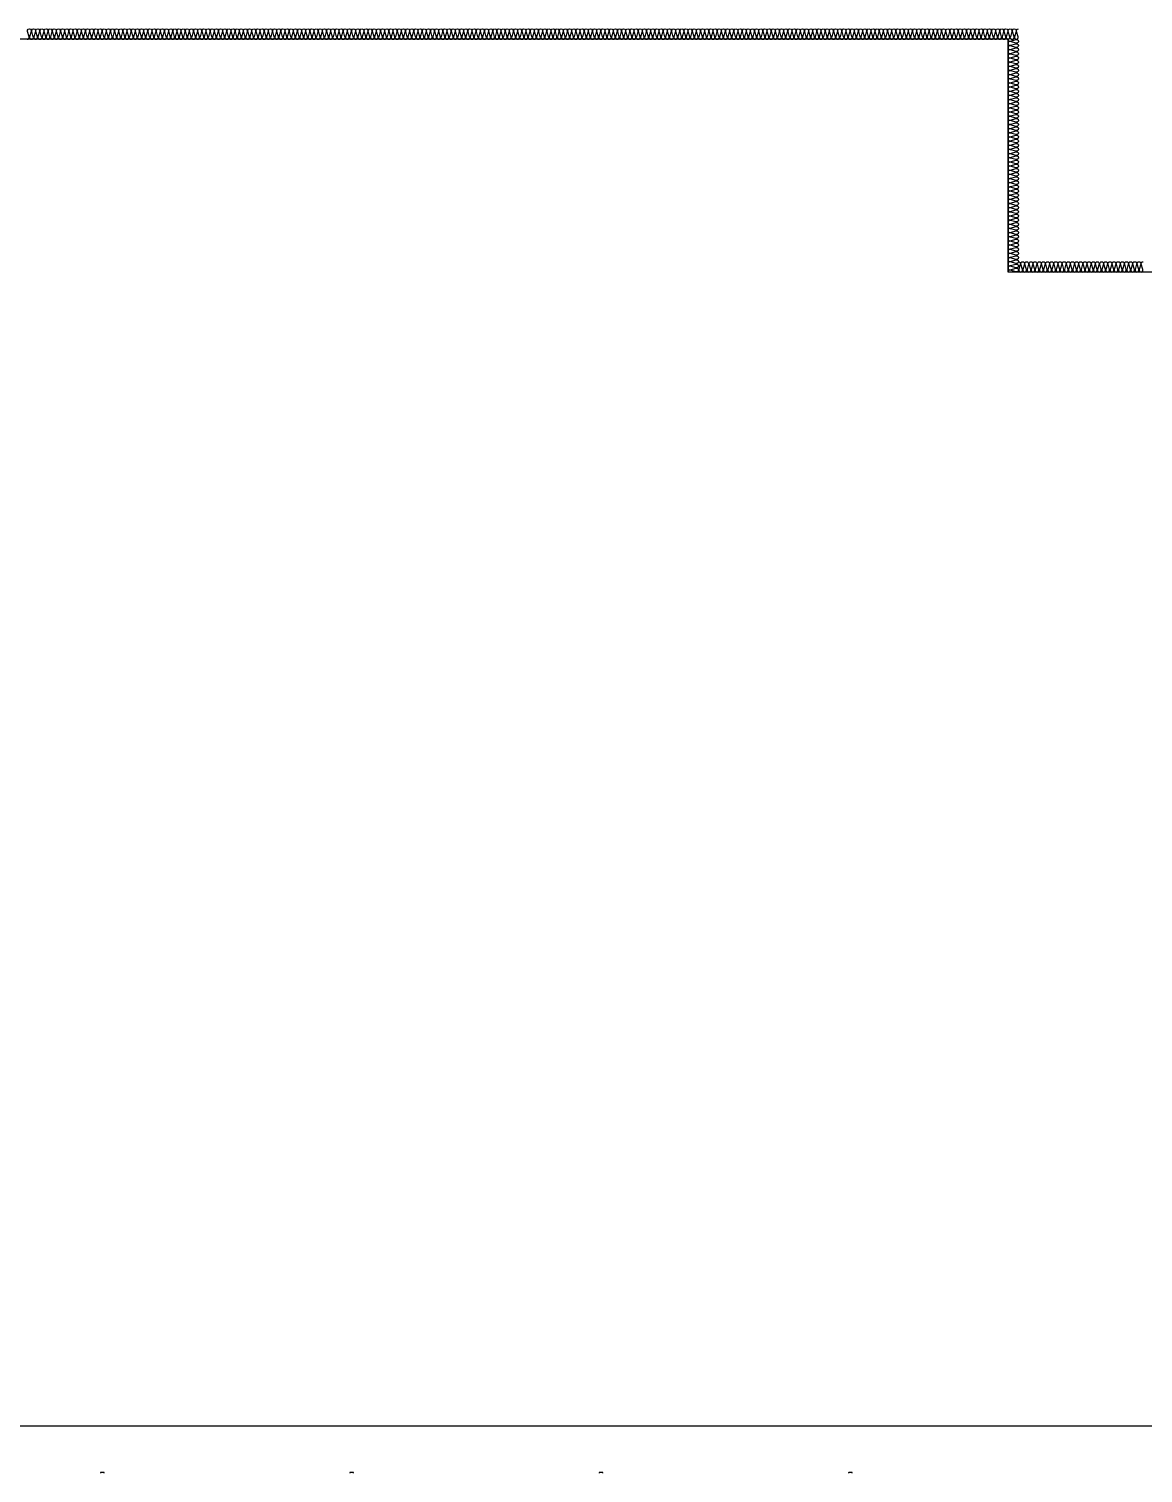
# Model space of a CAD drawing. Header units: millimetres. Extents: x 19868 to 801382, y -4805 to 85279.
# Drawn here: x 343626 to 348988, y 59952 to 66899 of the extents above; entities that cross this region are included whole.
import ezdxf

# ---------------------------------------------------------------- set-up
doc = ezdxf.new("R2010")
doc.units = ezdxf.units.MM
doc.header["$LTSCALE"] = 250
doc.linetypes.add('A2', pattern=[8, 2, -2, 2, -2])
for name, color, linetype in [('A-FIN', 6, 'Continuous'), ('C-1', 252, 'Continuous'), ('ISL', 251, 'Continuous')]:
    doc.layers.add(name, color=color, linetype=linetype)

msp = doc.modelspace()

# ---------------------------------------------------------------- linework, layer by layer
at = {"layer": 'A-FIN'}
msp.add_line((332488.2, 60178.9), (365288.2, 60178.9), dxfattribs=at)
at = {"layer": 'C-1', "linetype": 'A2'}
for p, q in [((343986.9, 59953.8), (343971.7, 59953.8)), ((345186.9, 59953.8), (345171.7, 59953.8)), ((346386.9, 59953.8), (346371.7, 59953.8)), ((347586.9, 59953.8), (347571.7, 59953.8))]:
    msp.add_line(p, q, dxfattribs=at)
for centre, start, end in [((343971.7, 59952.2), 90, 203.42869), ((343986.9, 59952.2), 336.57131, 90), ((345171.7, 59952.2), 90, 203.42869), ((345186.9, 59952.2), 336.57131, 90), ((346371.7, 59952.2), 90, 203.42869), ((346386.9, 59952.2), 336.57131, 90), ((347571.7, 59952.2), 90, 203.42869), ((347586.9, 59952.2), 336.57131, 90)]:
    msp.add_arc(centre, 1.62, start, end, dxfattribs=at)
at = {"layer": 'ISL'}
msp.add_lwpolyline([(365288.2, 60278.9), (365238.2, 60278.9), (365238.2, 65928.9), (364438.2, 65928.9), (364438.2, 66848.9), (349438.2, 66848.9), (349438.2, 65728.9), (348338.2, 65728.9), (348338.2, 66848.9), (333338.2, 66848.9), (333338.2, 65928.9), (332538.2, 65928.9), (332538.2, 60278.9), (332488.2, 60278.9)], dxfattribs=at)
for points in [[(343618.2, 66848.9, 0.509267), (343627, 66861.1), (343619.4, 66886.8, -1.372593), (343637, 66886.8), (343629.4, 66861.1, 0.509267), (343638.2, 66848.9, 0.509267), (343647, 66861.1), (343639.4, 66886.8, -1.372593), (343657, 66886.8), (343649.4, 66861.1, 0.509267), (343658.2, 66848.9, 0.509267), (343667, 66861.1), (343659.4, 66886.8, -1.372593), (343677, 66886.8), (343669.4, 66861.1, 0.509267), (343678.2, 66848.9, 0.509267), (343687, 66861.1), (343679.4, 66886.8, -1.372593), (343697, 66886.8), (343689.4, 66861.1, 0.509267), (343698.2, 66848.9, 0.509267), (343707, 66861.1), (343699.4, 66886.8, -1.372593), (343717, 66886.8), (343709.4, 66861.1, 0.509267), (343718.2, 66848.9, 0.509267), (343727, 66861.1), (343719.4, 66886.8, -1.372593), (343737, 66886.8), (343729.4, 66861.1, 0.509267), (343738.2, 66848.9, 0.509267), (343747, 66861.1), (343739.4, 66886.8, -1.372593), (343757, 66886.8), (343749.4, 66861.1, 0.509267), (343758.2, 66848.9, 0.509267), (343767, 66861.1), (343759.4, 66886.8, -1.372593), (343777, 66886.8), (343769.4, 66861.1, 0.509267), (343778.2, 66848.9, 0.509267), (343787, 66861.1), (343779.4, 66886.8, -1.372593), (343797, 66886.8), (343789.4, 66861.1, 0.509267), (343798.2, 66848.9, 0.509267), (343807, 66861.1), (343799.4, 66886.8, -1.372593), (343817, 66886.8), (343809.4, 66861.1, 0.509267), (343818.2, 66848.9, 0.509267), (343827, 66861.1), (343819.4, 66886.8, -1.372593), (343837, 66886.8), (343829.4, 66861.1, 0.509267), (343838.2, 66848.9, 0.509267), (343847, 66861.1), (343839.4, 66886.8, -1.372593), (343857, 66886.8), (343849.4, 66861.1, 0.509267), (343858.2, 66848.9, 0.509267), (343867, 66861.1), (343859.4, 66886.8, -1.372593), (343877, 66886.8), (343869.4, 66861.1, 0.509267), (343878.2, 66848.9, 0.509267), (343887, 66861.1), (343879.4, 66886.8, -1.372593), (343897, 66886.8), (343889.4, 66861.1, 0.509267), (343898.2, 66848.9, 0.509267), (343907, 66861.1), (343899.4, 66886.8, -1.372593), (343917, 66886.8), (343909.4, 66861.1, 0.509267), (343918.2, 66848.9, 0.509267), (343927, 66861.1), (343919.4, 66886.8, -1.372593), (343937, 66886.8), (343929.4, 66861.1, 0.509267), (343938.2, 66848.9, 0.509267), (343947, 66861.1), (343939.4, 66886.8, -1.372593), (343957, 66886.8), (343949.4, 66861.1, 0.509267), (343958.2, 66848.9, 0.509267), (343967, 66861.1), (343959.4, 66886.8, -1.372593), (343977, 66886.8), (343969.4, 66861.1, 0.509267), (343978.2, 66848.9, 0.509267), (343987, 66861.1), (343979.4, 66886.8, -1.372593), (343997, 66886.8), (343989.4, 66861.1, 0.509267), (343998.2, 66848.9, 0.509267), (344007, 66861.1), (343999.4, 66886.8, -1.372593), (344017, 66886.8), (344009.4, 66861.1, 0.509267), (344018.2, 66848.9, 0.509267), (344027, 66861.1), (344019.4, 66886.8, -1.372593), (344037, 66886.8), (344029.4, 66861.1, 0.509267), (344038.2, 66848.9, 0.509267), (344047, 66861.1), (344039.4, 66886.8, -1.372593), (344057, 66886.8), (344049.4, 66861.1, 0.509267), (344058.2, 66848.9, 0.509267), (344067, 66861.1), (344059.4, 66886.8, -1.372593), (344077, 66886.8), (344069.4, 66861.1, 0.509267), (344078.2, 66848.9, 0.509267), (344087, 66861.1), (344079.4, 66886.8, -1.372593), (344097, 66886.8), (344089.4, 66861.1, 0.509267), (344098.2, 66848.9, 0.509267), (344107, 66861.1), (344099.4, 66886.8, -1.372593), (344117, 66886.8), (344109.4, 66861.1, 0.509267), (344118.2, 66848.9, 0.509267), (344127, 66861.1), (344119.4, 66886.8, -1.372593), (344137, 66886.8), (344129.4, 66861.1, 0.509267), (344138.2, 66848.9, 0.509267), (344147, 66861.1), (344139.4, 66886.8, -1.372593), (344157, 66886.8), (344149.4, 66861.1, 0.509267), (344158.2, 66848.9, 0.509267), (344167, 66861.1), (344159.4, 66886.8, -1.372593), (344177, 66886.8), (344169.4, 66861.1, 0.509267), (344178.2, 66848.9, 0.509267), (344187, 66861.1), (344179.4, 66886.8, -1.372593), (344197, 66886.8), (344189.4, 66861.1, 0.509267), (344198.2, 66848.9, 0.509267), (344207, 66861.1), (344199.4, 66886.8, -1.372593), (344217, 66886.8), (344209.4, 66861.1, 0.509267), (344218.2, 66848.9, 0.509267), (344227, 66861.1), (344219.4, 66886.8, -1.372593), (344237, 66886.8), (344229.4, 66861.1, 0.509267), (344238.2, 66848.9, 0.509267), (344247, 66861.1), (344239.4, 66886.8, -1.372593), (344257, 66886.8), (344249.4, 66861.1, 0.509267), (344258.2, 66848.9, 0.509267), (344267, 66861.1), (344259.4, 66886.8, -1.372593), (344277, 66886.8), (344269.4, 66861.1, 0.509267), (344278.2, 66848.9, 0.509267), (344287, 66861.1), (344279.4, 66886.8, -1.372593), (344297, 66886.8), (344289.4, 66861.1, 0.509267), (344298.2, 66848.9, 0.509267), (344307, 66861.1), (344299.4, 66886.8, -1.372593), (344317, 66886.8), (344309.4, 66861.1, 0.509267), (344318.2, 66848.9, 0.509267), (344327, 66861.1), (344319.4, 66886.8, -1.372593), (344337, 66886.8), (344329.4, 66861.1, 0.509267), (344338.2, 66848.9, 0.509267), (344347, 66861.1), (344339.4, 66886.8, -1.372593), (344357, 66886.8), (344349.4, 66861.1, 0.509267), (344358.2, 66848.9, 0.509267), (344367, 66861.1), (344359.4, 66886.8, -1.372593), (344377, 66886.8), (344369.4, 66861.1, 0.509267), (344378.2, 66848.9, 0.509267), (344387, 66861.1), (344379.4, 66886.8, -1.372593), (344397, 66886.8), (344389.4, 66861.1, 0.509267), (344398.2, 66848.9, 0.509267), (344407, 66861.1), (344399.4, 66886.8, -1.372593), (344417, 66886.8), (344409.4, 66861.1, 0.509267), (344418.2, 66848.9, 0.509267), (344427, 66861.1), (344419.4, 66886.8, -1.372593), (344437, 66886.8), (344429.4, 66861.1, 0.509267), (344438.2, 66848.9, 0.509267), (344447, 66861.1), (344439.4, 66886.8, -1.372593), (344457, 66886.8), (344449.4, 66861.1, 0.509267), (344458.2, 66848.9, 0.509267), (344467, 66861.1), (344459.4, 66886.8, -1.372593), (344477, 66886.8), (344469.4, 66861.1, 0.509267), (344478.2, 66848.9, 0.509267), (344487, 66861.1), (344479.4, 66886.8, -1.372593), (344497, 66886.8), (344489.4, 66861.1, 0.509267), (344498.2, 66848.9, 0.509267), (344507, 66861.1), (344499.4, 66886.8, -1.372593), (344517, 66886.8), (344509.4, 66861.1, 0.509267), (344518.2, 66848.9, 0.509267), (344527, 66861.1), (344519.4, 66886.8, -1.372593), (344537, 66886.8), (344529.4, 66861.1, 0.509267), (344538.2, 66848.9, 0.509267), (344547, 66861.1), (344539.4, 66886.8, -1.372593), (344557, 66886.8), (344549.4, 66861.1, 0.509267), (344558.2, 66848.9, 0.509267), (344567, 66861.1), (344559.4, 66886.8, -1.372593), (344577, 66886.8), (344569.4, 66861.1, 0.509267), (344578.2, 66848.9, 0.509267), (344587, 66861.1), (344579.4, 66886.8, -1.372593), (344597, 66886.8), (344589.4, 66861.1, 0.509267), (344598.2, 66848.9, 0.509267), (344607, 66861.1), (344599.4, 66886.8, -1.372593), (344617, 66886.8), (344609.4, 66861.1, 0.509267), (344618.2, 66848.9, 0.509267), (344627, 66861.1), (344619.4, 66886.8, -1.372593), (344637, 66886.8), (344629.4, 66861.1, 0.509267), (344638.2, 66848.9, 0.509267), (344647, 66861.1), (344639.4, 66886.8, -1.372593), (344657, 66886.8), (344649.4, 66861.1, 0.509267), (344658.2, 66848.9, 0.509267), (344667, 66861.1), (344659.4, 66886.8, -1.372593), (344677, 66886.8), (344669.4, 66861.1, 0.509267), (344678.2, 66848.9, 0.509267), (344687, 66861.1), (344679.4, 66886.8, -1.372593), (344697, 66886.8), (344689.4, 66861.1, 0.509267), (344698.2, 66848.9, 0.509267), (344707, 66861.1), (344699.4, 66886.8, -1.372593), (344717, 66886.8), (344709.4, 66861.1, 0.509267), (344718.2, 66848.9, 0.509267), (344727, 66861.1), (344719.4, 66886.8, -1.372593), (344737, 66886.8), (344729.4, 66861.1, 0.509267), (344738.2, 66848.9, 0.509267), (344747, 66861.1), (344739.4, 66886.8, -1.372593), (344757, 66886.8), (344749.4, 66861.1, 0.509267), (344758.2, 66848.9, 0.509267), (344767, 66861.1), (344759.4, 66886.8, -1.372593), (344777, 66886.8), (344769.4, 66861.1, 0.509267), (344778.2, 66848.9, 0.509267), (344787, 66861.1), (344779.4, 66886.8, -1.372593), (344797, 66886.8), (344789.4, 66861.1, 0.509267), (344798.2, 66848.9, 0.509267), (344807, 66861.1), (344799.4, 66886.8, -1.372593), (344817, 66886.8), (344809.4, 66861.1, 0.509267), (344818.2, 66848.9, 0.509267), (344827, 66861.1), (344819.4, 66886.8, -1.372593), (344837, 66886.8), (344829.4, 66861.1, 0.509267), (344838.2, 66848.9, 0.509267), (344847, 66861.1), (344839.4, 66886.8, -1.372593), (344857, 66886.8), (344849.4, 66861.1, 0.509267), (344858.2, 66848.9, 0.509267), (344867, 66861.1), (344859.4, 66886.8, -1.372593), (344877, 66886.8), (344869.4, 66861.1, 0.509267), (344878.2, 66848.9, 0.509267), (344887, 66861.1), (344879.4, 66886.8, -1.372593), (344897, 66886.8), (344889.4, 66861.1, 0.509267), (344898.2, 66848.9, 0.509267), (344907, 66861.1), (344899.4, 66886.8, -1.372593), (344917, 66886.8), (344909.4, 66861.1, 0.509267), (344918.2, 66848.9, 0.509267), (344927, 66861.1), (344919.4, 66886.8, -1.372593), (344937, 66886.8), (344929.4, 66861.1, 0.509267), (344938.2, 66848.9, 0.509267), (344947, 66861.1), (344939.4, 66886.8, -1.372593), (344957, 66886.8), (344949.4, 66861.1, 0.509267), (344958.2, 66848.9, 0.509267), (344967, 66861.1), (344959.4, 66886.8, -1.372593), (344977, 66886.8), (344969.4, 66861.1, 0.509267), (344978.2, 66848.9, 0.509267), (344987, 66861.1), (344979.4, 66886.8, -1.372593), (344997, 66886.8), (344989.4, 66861.1, 0.509267), (344998.2, 66848.9, 0.509267), (345007, 66861.1), (344999.4, 66886.8, -1.372593), (345017, 66886.8), (345009.4, 66861.1, 0.509267), (345018.2, 66848.9, 0.509267), (345027, 66861.1), (345019.4, 66886.8, -1.372593), (345037, 66886.8), (345029.4, 66861.1, 0.509267), (345038.2, 66848.9, 0.509267), (345047, 66861.1), (345039.4, 66886.8, -1.372593), (345057, 66886.8), (345049.4, 66861.1, 0.509267), (345058.2, 66848.9, 0.509267), (345067, 66861.1), (345059.4, 66886.8, -1.372593), (345077, 66886.8), (345069.4, 66861.1, 0.509267), (345078.2, 66848.9, 0.509267), (345087, 66861.1), (345079.4, 66886.8, -1.372593), (345097, 66886.8), (345089.4, 66861.1, 0.509267), (345098.2, 66848.9, 0.509267), (345107, 66861.1), (345099.4, 66886.8, -1.372593), (345117, 66886.8), (345109.4, 66861.1, 0.509267), (345118.2, 66848.9, 0.509267), (345127, 66861.1), (345119.4, 66886.8, -1.372593), (345137, 66886.8), (345129.4, 66861.1, 0.509267), (345138.2, 66848.9, 0.509267), (345147, 66861.1), (345139.4, 66886.8, -1.372593), (345157, 66886.8), (345149.4, 66861.1, 0.509267), (345158.2, 66848.9, 0.509267), (345167, 66861.1), (345159.4, 66886.8, -1.372593), (345177, 66886.8), (345169.4, 66861.1, 0.509267), (345178.2, 66848.9, 0.509267), (345187, 66861.1), (345179.4, 66886.8, -1.372593), (345197, 66886.8), (345189.4, 66861.1, 0.509267), (345198.2, 66848.9, 0.509267), (345207, 66861.1), (345199.4, 66886.8, -1.372593), (345217, 66886.8), (345209.4, 66861.1, 0.509267), (345218.2, 66848.9, 0.509267), (345227, 66861.1), (345219.4, 66886.8, -1.372593), (345237, 66886.8), (345229.4, 66861.1, 0.509267), (345238.2, 66848.9, 0.509267), (345247, 66861.1), (345239.4, 66886.8, -1.372593), (345257, 66886.8), (345249.4, 66861.1, 0.509267), (345258.2, 66848.9, 0.509267), (345267, 66861.1), (345259.4, 66886.8, -1.372593), (345277, 66886.8), (345269.4, 66861.1, 0.509267), (345278.2, 66848.9, 0.509267), (345287, 66861.1), (345279.4, 66886.8, -1.372593), (345297, 66886.8), (345289.4, 66861.1, 0.509267), (345298.2, 66848.9, 0.509267), (345307, 66861.1), (345299.4, 66886.8, -1.372593), (345317, 66886.8), (345309.4, 66861.1, 0.509267), (345318.2, 66848.9, 0.509267), (345327, 66861.1), (345319.4, 66886.8, -1.372593), (345337, 66886.8), (345329.4, 66861.1, 0.509267), (345338.2, 66848.9, 0.509267), (345347, 66861.1), (345339.4, 66886.8, -1.372593), (345357, 66886.8), (345349.4, 66861.1, 0.509267), (345358.2, 66848.9, 0.509267), (345367, 66861.1), (345359.4, 66886.8, -1.372593), (345377, 66886.8), (345369.4, 66861.1, 0.509267), (345378.2, 66848.9, 0.509267), (345387, 66861.1), (345379.4, 66886.8, -1.372593), (345397, 66886.8), (345389.4, 66861.1, 0.509267), (345398.2, 66848.9, 0.509267), (345407, 66861.1), (345399.4, 66886.8, -1.372593), (345417, 66886.8), (345409.4, 66861.1, 0.509267), (345418.2, 66848.9, 0.509267), (345427, 66861.1), (345419.4, 66886.8, -1.372593), (345437, 66886.8), (345429.4, 66861.1, 0.509267), (345438.2, 66848.9, 0.509267), (345447, 66861.1), (345439.4, 66886.8, -1.372593), (345457, 66886.8), (345449.4, 66861.1, 0.509267), (345458.2, 66848.9, 0.509267), (345467, 66861.1), (345459.4, 66886.8, -1.372593), (345477, 66886.8), (345469.4, 66861.1, 0.509267), (345478.2, 66848.9, 0.509267), (345487, 66861.1), (345479.4, 66886.8, -1.372593), (345497, 66886.8), (345489.4, 66861.1, 0.509267), (345498.2, 66848.9, 0.509267), (345507, 66861.1), (345499.4, 66886.8, -1.372593), (345517, 66886.8), (345509.4, 66861.1, 0.509267), (345518.2, 66848.9, 0.509267), (345527, 66861.1), (345519.4, 66886.8, -1.372593), (345537, 66886.8), (345529.4, 66861.1, 0.509267), (345538.2, 66848.9, 0.509267), (345547, 66861.1), (345539.4, 66886.8, -1.372593), (345557, 66886.8), (345549.4, 66861.1, 0.509267), (345558.2, 66848.9, 0.509267), (345567, 66861.1), (345559.4, 66886.8, -1.372593), (345577, 66886.8), (345569.4, 66861.1, 0.509267), (345578.2, 66848.9, 0.509267), (345587, 66861.1), (345579.4, 66886.8, -1.372593), (345597, 66886.8), (345589.4, 66861.1, 0.509267), (345598.2, 66848.9, 0.509267), (345607, 66861.1), (345599.4, 66886.8, -1.372593), (345617, 66886.8), (345609.4, 66861.1, 0.509267), (345618.2, 66848.9, 0.509267), (345627, 66861.1), (345619.4, 66886.8, -1.372593), (345637, 66886.8), (345629.4, 66861.1, 0.509267), (345638.2, 66848.9, 0.509267), (345647, 66861.1), (345639.4, 66886.8, -1.372593), (345657, 66886.8), (345649.4, 66861.1, 0.509267), (345658.2, 66848.9, 0.509267), (345667, 66861.1), (345659.4, 66886.8, -1.372593), (345677, 66886.8), (345669.4, 66861.1, 0.509267), (345678.2, 66848.9, 0.509267), (345687, 66861.1), (345679.4, 66886.8, -1.372593), (345697, 66886.8), (345689.4, 66861.1, 0.509267), (345698.2, 66848.9, 0.509267), (345707, 66861.1), (345699.4, 66886.8, -1.372593), (345717, 66886.8), (345709.4, 66861.1, 0.509267), (345718.2, 66848.9, 0.509267), (345727, 66861.1), (345719.4, 66886.8, -1.372593), (345737, 66886.8), (345729.4, 66861.1, 0.509267), (345738.2, 66848.9, 0.509267), (345747, 66861.1), (345739.4, 66886.8, -1.372593), (345757, 66886.8), (345749.4, 66861.1, 0.509267), (345758.2, 66848.9, 0.509267), (345767, 66861.1), (345759.4, 66886.8, -1.372593), (345777, 66886.8), (345769.4, 66861.1, 0.509267), (345778.2, 66848.9, 0.509267), (345787, 66861.1), (345779.4, 66886.8, -1.372593), (345797, 66886.8), (345789.4, 66861.1, 0.509267), (345798.2, 66848.9, 0.509267), (345807, 66861.1), (345799.4, 66886.8, -1.372593), (345817, 66886.8), (345809.4, 66861.1, 0.509267), (345818.2, 66848.9, 0.509267), (345827, 66861.1), (345819.4, 66886.8, -1.372593), (345837, 66886.8), (345829.4, 66861.1, 0.509267), (345838.2, 66848.9, 0.509267), (345847, 66861.1), (345839.4, 66886.8, -1.372593), (345857, 66886.8), (345849.4, 66861.1, 0.509267), (345858.2, 66848.9, 0.509267), (345867, 66861.1), (345859.4, 66886.8, -1.372593), (345877, 66886.8), (345869.4, 66861.1, 0.509267), (345878.2, 66848.9, 0.509267), (345887, 66861.1), (345879.4, 66886.8, -1.372593), (345897, 66886.8), (345889.4, 66861.1, 0.509267), (345898.2, 66848.9, 0.509267), (345907, 66861.1), (345899.4, 66886.8, -1.372593), (345917, 66886.8), (345909.4, 66861.1, 0.509267), (345918.2, 66848.9, 0.509267), (345927, 66861.1), (345919.4, 66886.8, -1.372593), (345937, 66886.8), (345929.4, 66861.1, 0.509267), (345938.2, 66848.9, 0.509267), (345947, 66861.1), (345939.4, 66886.8, -1.372593), (345957, 66886.8), (345949.4, 66861.1, 0.509267), (345958.2, 66848.9, 0.509267), (345967, 66861.1), (345959.4, 66886.8, -1.372593), (345977, 66886.8), (345969.4, 66861.1, 0.509267), (345978.2, 66848.9, 0.509267), (345987, 66861.1), (345979.4, 66886.8, -1.372593), (345997, 66886.8), (345989.4, 66861.1, 0.509267), (345998.2, 66848.9, 0.509267), (346007, 66861.1), (345999.4, 66886.8, -1.372593), (346017, 66886.8), (346009.4, 66861.1, 0.509267), (346018.2, 66848.9, 0.509267), (346027, 66861.1), (346019.4, 66886.8, -1.372593), (346037, 66886.8), (346029.4, 66861.1, 0.509267), (346038.2, 66848.9, 0.509267), (346047, 66861.1), (346039.4, 66886.8, -1.372593), (346057, 66886.8), (346049.4, 66861.1, 0.509267), (346058.2, 66848.9, 0.509267), (346067, 66861.1), (346059.4, 66886.8, -1.372593), (346077, 66886.8), (346069.4, 66861.1, 0.509267), (346078.2, 66848.9, 0.509267), (346087, 66861.1), (346079.4, 66886.8, -1.372593), (346097, 66886.8), (346089.4, 66861.1, 0.509267), (346098.2, 66848.9, 0.509267), (346107, 66861.1), (346099.4, 66886.8, -1.372593), (346117, 66886.8), (346109.4, 66861.1, 0.509267), (346118.2, 66848.9, 0.509267), (346127, 66861.1), (346119.4, 66886.8, -1.372593), (346137, 66886.8), (346129.4, 66861.1, 0.509267), (346138.2, 66848.9, 0.509267), (346147, 66861.1), (346139.4, 66886.8, -1.372593), (346157, 66886.8), (346149.4, 66861.1, 0.509267), (346158.2, 66848.9, 0.509267), (346167, 66861.1), (346159.4, 66886.8, -1.372593), (346177, 66886.8), (346169.4, 66861.1, 0.509267), (346178.2, 66848.9, 0.509267), (346187, 66861.1), (346179.4, 66886.8, -1.372593), (346197, 66886.8), (346189.4, 66861.1, 0.509267), (346198.2, 66848.9, 0.509267), (346207, 66861.1), (346199.4, 66886.8, -1.372593), (346217, 66886.8), (346209.4, 66861.1, 0.509267), (346218.2, 66848.9, 0.509267), (346227, 66861.1), (346219.4, 66886.8, -1.372593), (346237, 66886.8), (346229.4, 66861.1, 0.509267), (346238.2, 66848.9, 0.509267), (346247, 66861.1), (346239.4, 66886.8, -1.372593), (346257, 66886.8), (346249.4, 66861.1, 0.509267), (346258.2, 66848.9, 0.509267), (346267, 66861.1), (346259.4, 66886.8, -1.372593), (346277, 66886.8), (346269.4, 66861.1, 0.509267), (346278.2, 66848.9, 0.509267), (346287, 66861.1), (346279.4, 66886.8, -1.372593), (346297, 66886.8), (346289.4, 66861.1, 0.509267), (346298.2, 66848.9, 0.509267), (346307, 66861.1), (346299.4, 66886.8, -1.372593), (346317, 66886.8), (346309.4, 66861.1, 0.509267), (346318.2, 66848.9, 0.509267), (346327, 66861.1), (346319.4, 66886.8, -1.372593), (346337, 66886.8), (346329.4, 66861.1, 0.509267), (346338.2, 66848.9, 0.509267), (346347, 66861.1), (346339.4, 66886.8, -1.372593), (346357, 66886.8), (346349.4, 66861.1, 0.509267), (346358.2, 66848.9, 0.509267), (346367, 66861.1), (346359.4, 66886.8, -1.372593), (346377, 66886.8), (346369.4, 66861.1, 0.509267), (346378.2, 66848.9, 0.509267), (346387, 66861.1), (346379.4, 66886.8, -1.372593), (346397, 66886.8), (346389.4, 66861.1, 0.509267), (346398.2, 66848.9, 0.509267), (346407, 66861.1), (346399.4, 66886.8, -1.372593), (346417, 66886.8), (346409.4, 66861.1, 0.509267), (346418.2, 66848.9, 0.509267), (346427, 66861.1), (346419.4, 66886.8, -1.372593), (346437, 66886.8), (346429.4, 66861.1, 0.509267), (346438.2, 66848.9, 0.509267), (346447, 66861.1), (346439.4, 66886.8, -1.372593), (346457, 66886.8), (346449.4, 66861.1, 0.509267), (346458.2, 66848.9, 0.509267), (346467, 66861.1), (346459.4, 66886.8, -1.372593), (346477, 66886.8), (346469.4, 66861.1, 0.509267), (346478.2, 66848.9, 0.509267), (346487, 66861.1), (346479.4, 66886.8, -1.372593), (346497, 66886.8), (346489.4, 66861.1, 0.509267), (346498.2, 66848.9, 0.509267), (346507, 66861.1), (346499.4, 66886.8, -1.372593), (346517, 66886.8), (346509.4, 66861.1, 0.509267), (346518.2, 66848.9, 0.509267), (346527, 66861.1), (346519.4, 66886.8, -1.372593), (346537, 66886.8), (346529.4, 66861.1, 0.509267), (346538.2, 66848.9, 0.509267), (346547, 66861.1), (346539.4, 66886.8, -1.372593), (346557, 66886.8), (346549.4, 66861.1, 0.509267), (346558.2, 66848.9, 0.509267), (346567, 66861.1), (346559.4, 66886.8, -1.372593), (346577, 66886.8), (346569.4, 66861.1, 0.509267), (346578.2, 66848.9, 0.509267), (346587, 66861.1), (346579.4, 66886.8, -1.372593), (346597, 66886.8), (346589.4, 66861.1, 0.509267), (346598.2, 66848.9, 0.509267), (346607, 66861.1), (346599.4, 66886.8, -1.372593), (346617, 66886.8), (346609.4, 66861.1, 0.509267), (346618.2, 66848.9, 0.509267), (346627, 66861.1), (346619.4, 66886.8, -1.372593), (346637, 66886.8), (346629.4, 66861.1, 0.509267), (346638.2, 66848.9, 0.509267), (346647, 66861.1), (346639.4, 66886.8, -1.372593), (346657, 66886.8), (346649.4, 66861.1, 0.509267), (346658.2, 66848.9, 0.509267), (346667, 66861.1), (346659.4, 66886.8, -1.372593), (346677, 66886.8), (346669.4, 66861.1, 0.509267), (346678.2, 66848.9, 0.509267), (346687, 66861.1), (346679.4, 66886.8, -1.372593), (346697, 66886.8), (346689.4, 66861.1, 0.509267), (346698.2, 66848.9, 0.509267), (346707, 66861.1), (346699.4, 66886.8, -1.372593), (346717, 66886.8), (346709.4, 66861.1, 0.509267), (346718.2, 66848.9, 0.509267), (346727, 66861.1), (346719.4, 66886.8, -1.372593), (346737, 66886.8), (346729.4, 66861.1, 0.509267), (346738.2, 66848.9, 0.509267), (346747, 66861.1), (346739.4, 66886.8, -1.372593), (346757, 66886.8), (346749.4, 66861.1, 0.509267), (346758.2, 66848.9, 0.509267), (346767, 66861.1), (346759.4, 66886.8, -1.372593), (346777, 66886.8), (346769.4, 66861.1, 0.509267), (346778.2, 66848.9, 0.509267), (346787, 66861.1), (346779.4, 66886.8, -1.372593), (346797, 66886.8), (346789.4, 66861.1, 0.509267), (346798.2, 66848.9, 0.509267), (346807, 66861.1), (346799.4, 66886.8, -1.372593), (346817, 66886.8), (346809.4, 66861.1, 0.509267), (346818.2, 66848.9, 0.509267), (346827, 66861.1), (346819.4, 66886.8, -1.372593), (346837, 66886.8), (346829.4, 66861.1, 0.509267), (346838.2, 66848.9, 0.509267), (346847, 66861.1), (346839.4, 66886.8, -1.372593), (346857, 66886.8), (346849.4, 66861.1, 0.509267), (346858.2, 66848.9, 0.509267), (346867, 66861.1), (346859.4, 66886.8, -1.372593), (346877, 66886.8), (346869.4, 66861.1, 0.509267), (346878.2, 66848.9, 0.509267), (346887, 66861.1), (346879.4, 66886.8, -1.372593), (346897, 66886.8), (346889.4, 66861.1, 0.509267), (346898.2, 66848.9, 0.509267), (346907, 66861.1), (346899.4, 66886.8, -1.372593), (346917, 66886.8), (346909.4, 66861.1, 0.509267), (346918.2, 66848.9, 0.509267), (346927, 66861.1), (346919.4, 66886.8, -1.372593), (346937, 66886.8), (346929.4, 66861.1, 0.509267), (346938.2, 66848.9, 0.509267), (346947, 66861.1), (346939.4, 66886.8, -1.372593), (346957, 66886.8), (346949.4, 66861.1, 0.509267), (346958.2, 66848.9, 0.509267), (346967, 66861.1), (346959.4, 66886.8, -1.372593), (346977, 66886.8), (346969.4, 66861.1, 0.509267), (346978.2, 66848.9, 0.509267), (346987, 66861.1), (346979.4, 66886.8, -1.372593), (346997, 66886.8), (346989.4, 66861.1, 0.509267), (346998.2, 66848.9, 0.509267), (347007, 66861.1), (346999.4, 66886.8, -1.372593), (347017, 66886.8), (347009.4, 66861.1, 0.509267), (347018.2, 66848.9, 0.509267), (347027, 66861.1), (347019.4, 66886.8, -1.372593), (347037, 66886.8), (347029.4, 66861.1, 0.509267), (347038.2, 66848.9, 0.509267), (347047, 66861.1), (347039.4, 66886.8, -1.372593), (347057, 66886.8), (347049.4, 66861.1, 0.509267), (347058.2, 66848.9, 0.509267), (347067, 66861.1), (347059.4, 66886.8, -1.372593), (347077, 66886.8), (347069.4, 66861.1, 0.509267), (347078.2, 66848.9, 0.509267), (347087, 66861.1), (347079.4, 66886.8, -1.372593), (347097, 66886.8), (347089.4, 66861.1, 0.509267), (347098.2, 66848.9, 0.509267), (347107, 66861.1), (347099.4, 66886.8, -1.372593), (347117, 66886.8), (347109.4, 66861.1, 0.509267), (347118.2, 66848.9, 0.509267), (347127, 66861.1), (347119.4, 66886.8, -1.372593), (347137, 66886.8), (347129.4, 66861.1, 0.509267), (347138.2, 66848.9, 0.509267), (347147, 66861.1), (347139.4, 66886.8, -1.372593), (347157, 66886.8), (347149.4, 66861.1, 0.509267), (347158.2, 66848.9, 0.509267), (347167, 66861.1), (347159.4, 66886.8, -1.372593), (347177, 66886.8), (347169.4, 66861.1, 0.509267), (347178.2, 66848.9, 0.509267), (347187, 66861.1), (347179.4, 66886.8, -1.372593), (347197, 66886.8), (347189.4, 66861.1, 0.509267), (347198.2, 66848.9, 0.509267), (347207, 66861.1), (347199.4, 66886.8, -1.372593), (347217, 66886.8), (347209.4, 66861.1, 0.509267), (347218.2, 66848.9, 0.509267), (347227, 66861.1), (347219.4, 66886.8, -1.372593), (347237, 66886.8), (347229.4, 66861.1, 0.509267), (347238.2, 66848.9, 0.509267), (347247, 66861.1), (347239.4, 66886.8, -1.372593), (347257, 66886.8), (347249.4, 66861.1, 0.509267), (347258.2, 66848.9, 0.509267), (347267, 66861.1), (347259.4, 66886.8, -1.372593), (347277, 66886.8), (347269.4, 66861.1, 0.509267), (347278.2, 66848.9, 0.509267), (347287, 66861.1), (347279.4, 66886.8, -1.372593), (347297, 66886.8), (347289.4, 66861.1, 0.509267), (347298.2, 66848.9, 0.509267), (347307, 66861.1), (347299.4, 66886.8, -1.372593), (347317, 66886.8), (347309.4, 66861.1, 0.509267), (347318.2, 66848.9, 0.509267), (347327, 66861.1), (347319.4, 66886.8, -1.372593), (347337, 66886.8), (347329.4, 66861.1, 0.509267), (347338.2, 66848.9, 0.509267), (347347, 66861.1), (347339.4, 66886.8, -1.372593), (347357, 66886.8), (347349.4, 66861.1, 0.509267), (347358.2, 66848.9, 0.509267), (347367, 66861.1), (347359.4, 66886.8, -1.372593), (347377, 66886.8), (347369.4, 66861.1, 0.509267), (347378.2, 66848.9, 0.509267), (347387, 66861.1), (347379.4, 66886.8, -1.372593), (347397, 66886.8), (347389.4, 66861.1, 0.509267), (347398.2, 66848.9, 0.509267), (347407, 66861.1), (347399.4, 66886.8, -1.372593), (347417, 66886.8), (347409.4, 66861.1, 0.509267), (347418.2, 66848.9, 0.509267), (347427, 66861.1), (347419.4, 66886.8, -1.372593), (347437, 66886.8), (347429.4, 66861.1, 0.509267), (347438.2, 66848.9, 0.509267), (347447, 66861.1), (347439.4, 66886.8, -1.372593), (347457, 66886.8), (347449.4, 66861.1, 0.509267), (347458.2, 66848.9, 0.509267), (347467, 66861.1), (347459.4, 66886.8, -1.372593), (347477, 66886.8), (347469.4, 66861.1, 0.509267), (347478.2, 66848.9, 0.509267), (347487, 66861.1), (347479.4, 66886.8, -1.372593), (347497, 66886.8), (347489.4, 66861.1, 0.509267), (347498.2, 66848.9, 0.509267), (347507, 66861.1), (347499.4, 66886.8, -1.372593), (347517, 66886.8), (347509.4, 66861.1, 0.509267), (347518.2, 66848.9, 0.509267), (347527, 66861.1), (347519.4, 66886.8, -1.372593), (347537, 66886.8), (347529.4, 66861.1, 0.509267), (347538.2, 66848.9, 0.509267), (347547, 66861.1), (347539.4, 66886.8, -1.372593), (347557, 66886.8), (347549.4, 66861.1, 0.509267), (347558.2, 66848.9, 0.509267), (347567, 66861.1), (347559.4, 66886.8, -1.372593), (347577, 66886.8), (347569.4, 66861.1, 0.509267), (347578.2, 66848.9, 0.509267), (347587, 66861.1), (347579.4, 66886.8, -1.372593), (347597, 66886.8), (347589.4, 66861.1, 0.509267), (347598.2, 66848.9, 0.509267), (347607, 66861.1), (347599.4, 66886.8, -1.372593), (347617, 66886.8), (347609.4, 66861.1, 0.509267), (347618.2, 66848.9, 0.509267), (347627, 66861.1), (347619.4, 66886.8, -1.372593), (347637, 66886.8), (347629.4, 66861.1, 0.509267), (347638.2, 66848.9, 0.509267), (347647, 66861.1), (347639.4, 66886.8, -1.372593), (347657, 66886.8), (347649.4, 66861.1, 0.509267), (347658.2, 66848.9, 0.509267), (347667, 66861.1), (347659.4, 66886.8, -1.372593), (347677, 66886.8), (347669.4, 66861.1, 0.509267), (347678.2, 66848.9, 0.509267), (347687, 66861.1), (347679.4, 66886.8, -1.372593), (347697, 66886.8), (347689.4, 66861.1, 0.509267), (347698.2, 66848.9, 0.509267), (347707, 66861.1), (347699.4, 66886.8, -1.372593), (347717, 66886.8), (347709.4, 66861.1, 0.509267), (347718.2, 66848.9, 0.509267), (347727, 66861.1), (347719.4, 66886.8, -1.372593), (347737, 66886.8), (347729.4, 66861.1, 0.509267), (347738.2, 66848.9, 0.509267), (347747, 66861.1), (347739.4, 66886.8, -1.372593), (347757, 66886.8), (347749.4, 66861.1, 0.509267), (347758.2, 66848.9, 0.509267), (347767, 66861.1), (347759.4, 66886.8, -1.372593), (347777, 66886.8), (347769.4, 66861.1, 0.509267), (347778.2, 66848.9, 0.509267), (347787, 66861.1), (347779.4, 66886.8, -1.372593), (347797, 66886.8), (347789.4, 66861.1, 0.509267), (347798.2, 66848.9, 0.509267), (347807, 66861.1), (347799.4, 66886.8, -1.372593), (347817, 66886.8), (347809.4, 66861.1, 0.509267), (347818.2, 66848.9, 0.509267), (347827, 66861.1), (347819.4, 66886.8, -1.372593), (347837, 66886.8), (347829.4, 66861.1, 0.509267), (347838.2, 66848.9, 0.509267), (347847, 66861.1), (347839.4, 66886.8, -1.372593), (347857, 66886.8), (347849.4, 66861.1, 0.509267), (347858.2, 66848.9, 0.509267), (347867, 66861.1), (347859.4, 66886.8, -1.372593), (347877, 66886.8), (347869.4, 66861.1, 0.509267), (347878.2, 66848.9, 0.509267), (347887, 66861.1), (347879.4, 66886.8, -1.372593), (347897, 66886.8), (347889.4, 66861.1, 0.509267), (347898.2, 66848.9, 0.509267), (347907, 66861.1), (347899.4, 66886.8, -1.372593), (347917, 66886.8), (347909.4, 66861.1, 0.509267), (347918.2, 66848.9, 0.509267), (347927, 66861.1), (347919.4, 66886.8, -1.372593), (347937, 66886.8), (347929.4, 66861.1, 0.509267), (347938.2, 66848.9, 0.509267), (347947, 66861.1), (347939.4, 66886.8, -1.372593), (347957, 66886.8), (347949.4, 66861.1, 0.509267), (347958.2, 66848.9, 0.509267), (347967, 66861.1), (347959.4, 66886.8, -1.372593), (347977, 66886.8), (347969.4, 66861.1, 0.509267), (347978.2, 66848.9, 0.509267), (347987, 66861.1), (347979.4, 66886.8, -1.372593), (347997, 66886.8), (347989.4, 66861.1, 0.509267), (347998.2, 66848.9, 0.509267), (348007, 66861.1), (347999.4, 66886.8, -1.372593), (348017, 66886.8), (348009.4, 66861.1, 0.509267), (348018.2, 66848.9, 0.509267), (348027, 66861.1), (348019.4, 66886.8, -1.372593), (348037, 66886.8), (348029.4, 66861.1, 0.509267), (348038.2, 66848.9, 0.509267), (348047, 66861.1), (348039.4, 66886.8, -1.372593), (348057, 66886.8), (348049.4, 66861.1, 0.509267), (348058.2, 66848.9, 0.509267), (348067, 66861.1), (348059.4, 66886.8, -1.372593), (348077, 66886.8), (348069.4, 66861.1, 0.509267), (348078.2, 66848.9, 0.509267), (348087, 66861.1), (348079.4, 66886.8, -1.372593), (348097, 66886.8), (348089.4, 66861.1, 0.509267), (348098.2, 66848.9, 0.509267), (348107, 66861.1), (348099.4, 66886.8, -1.372593), (348117, 66886.8), (348109.4, 66861.1, 0.509267), (348118.2, 66848.9, 0.509267), (348127, 66861.1), (348119.4, 66886.8, -1.372593), (348137, 66886.8), (348129.4, 66861.1, 0.509267), (348138.2, 66848.9, 0.509267), (348147, 66861.1), (348139.4, 66886.8, -1.372593), (348157, 66886.8), (348149.4, 66861.1, 0.509267), (348158.2, 66848.9, 0.509267), (348167, 66861.1), (348159.4, 66886.8, -1.372593), (348177, 66886.8), (348169.4, 66861.1, 0.509267), (348178.2, 66848.9, 0.509267), (348187, 66861.1), (348179.4, 66886.8, -1.372593), (348197, 66886.8), (348189.4, 66861.1, 0.509267), (348198.2, 66848.9, 0.509267), (348207, 66861.1), (348199.4, 66886.8, -1.372593), (348217, 66886.8), (348209.4, 66861.1, 0.509267), (348218.2, 66848.9, 0.509267), (348227, 66861.1), (348219.4, 66886.8, -1.372593), (348237, 66886.8), (348229.4, 66861.1, 0.509267), (348238.2, 66848.9, 0.509267), (348247, 66861.1), (348239.4, 66886.8, -1.372593), (348257, 66886.8), (348249.4, 66861.1, 0.509267), (348258.2, 66848.9, 0.509267), (348267, 66861.1), (348259.4, 66886.8, -1.372593), (348277, 66886.8), (348269.4, 66861.1, 0.509267), (348278.2, 66848.9, 0.509267), (348287, 66861.1), (348279.4, 66886.8, -1.372593), (348297, 66886.8), (348289.4, 66861.1, 0.509267), (348298.2, 66848.9, 0.509267), (348307, 66861.1), (348299.4, 66886.8, -1.372593), (348317, 66886.8), (348309.4, 66861.1, 0.509267), (348318.2, 66848.9, 0.509267), (348327, 66861.1), (348319.4, 66886.8, -1.372593), (348337, 66886.8), (348329.4, 66861.1, 0.509267), (348338.2, 66848.9, 0.509267), (348347, 66861.1), (348339.4, 66886.8, -1.372593), (348357, 66886.8), (348349.4, 66861.1, 0.509267), (348358.2, 66848.9, 0.509267), (348367, 66861.1), (348359.4, 66886.8, -1.372593), (348377, 66886.8), (348369.4, 66861.1, 0.509267), (348378.2, 66848.9, 0.509267), (348387, 66861.1), (348379.4, 66886.8, -0.508361), (348388.2, 66898.9, -0.508361)], [(348338.2, 66848.9, 0.509267), (348350.3, 66840.1), (348376.1, 66847.8, -1.372593), (348376.1, 66830.1), (348350.3, 66837.8, 0.509267), (348338.2, 66828.9, 0.509267), (348350.3, 66820.1), (348376.1, 66827.8, -1.372593), (348376.1, 66810.1), (348350.3, 66817.8, 0.509267), (348338.2, 66808.9, 0.509267), (348350.3, 66800.1), (348376.1, 66807.8, -1.372593), (348376.1, 66790.1), (348350.3, 66797.8, 0.509267), (348338.2, 66788.9, 0.509267), (348350.3, 66780.1), (348376.1, 66787.8, -1.372593), (348376.1, 66770.1), (348350.3, 66777.8, 0.509267), (348338.2, 66768.9, 0.509267), (348350.3, 66760.1), (348376.1, 66767.8, -1.372593), (348376.1, 66750.1), (348350.3, 66757.8, 0.509267), (348338.2, 66748.9, 0.509267), (348350.3, 66740.1), (348376.1, 66747.8, -1.372593), (348376.1, 66730.1), (348350.3, 66737.8, 0.509267), (348338.2, 66728.9, 0.509267), (348350.3, 66720.1), (348376.1, 66727.8, -1.372593), (348376.1, 66710.1), (348350.3, 66717.8, 0.509267), (348338.2, 66708.9, 0.509267), (348350.3, 66700.1), (348376.1, 66707.8, -1.372593), (348376.1, 66690.1), (348350.3, 66697.8, 0.509267), (348338.2, 66688.9, 0.509267), (348350.3, 66680.1), (348376.1, 66687.8, -1.372593), (348376.1, 66670.1), (348350.3, 66677.8, 0.509267), (348338.2, 66668.9, 0.509267), (348350.3, 66660.1), (348376.1, 66667.8, -1.372593), (348376.1, 66650.1), (348350.3, 66657.8, 0.509267), (348338.2, 66648.9, 0.509267), (348350.3, 66640.1), (348376.1, 66647.8, -1.372593), (348376.1, 66630.1), (348350.3, 66637.8, 0.509267), (348338.2, 66628.9, 0.509267), (348350.3, 66620.1), (348376.1, 66627.8, -1.372593), (348376.1, 66610.1), (348350.3, 66617.8, 0.509267), (348338.2, 66608.9, 0.509267), (348350.3, 66600.1), (348376.1, 66607.8, -1.372593), (348376.1, 66590.1), (348350.3, 66597.8, 0.509267), (348338.2, 66588.9, 0.509267), (348350.3, 66580.1), (348376.1, 66587.8, -1.372593), (348376.1, 66570.1), (348350.3, 66577.8, 0.509267), (348338.2, 66568.9, 0.509267), (348350.3, 66560.1), (348376.1, 66567.8, -1.372593), (348376.1, 66550.1), (348350.3, 66557.8, 0.509267), (348338.2, 66548.9, 0.509267), (348350.3, 66540.1), (348376.1, 66547.8, -1.372593), (348376.1, 66530.1), (348350.3, 66537.8, 0.509267), (348338.2, 66528.9, 0.509267), (348350.3, 66520.1), (348376.1, 66527.8, -1.372593), (348376.1, 66510.1), (348350.3, 66517.8, 0.509267), (348338.2, 66508.9, 0.509267), (348350.3, 66500.1), (348376.1, 66507.8, -1.372593), (348376.1, 66490.1), (348350.3, 66497.8, 0.509267), (348338.2, 66488.9, 0.509267), (348350.3, 66480.1), (348376.1, 66487.8, -1.372593), (348376.1, 66470.1), (348350.3, 66477.8, 0.509267), (348338.2, 66468.9, 0.509267), (348350.3, 66460.1), (348376.1, 66467.8, -1.372593), (348376.1, 66450.1), (348350.3, 66457.8, 0.509267), (348338.2, 66448.9, 0.509267), (348350.3, 66440.1), (348376.1, 66447.8, -1.372593), (348376.1, 66430.1), (348350.3, 66437.8, 0.509267), (348338.2, 66428.9, 0.509267), (348350.3, 66420.1), (348376.1, 66427.8, -1.372593), (348376.1, 66410.1), (348350.3, 66417.8, 0.509267), (348338.2, 66408.9, 0.509267), (348350.3, 66400.1), (348376.1, 66407.8, -1.372593), (348376.1, 66390.1), (348350.3, 66397.8, 0.509267), (348338.2, 66388.9, 0.509267), (348350.3, 66380.1), (348376.1, 66387.8, -1.372593), (348376.1, 66370.1), (348350.3, 66377.8, 0.509267), (348338.2, 66368.9, 0.509267), (348350.3, 66360.1), (348376.1, 66367.8, -1.372593), (348376.1, 66350.1), (348350.3, 66357.8, 0.509267), (348338.2, 66348.9, 0.509267), (348350.3, 66340.1), (348376.1, 66347.8, -1.372593), (348376.1, 66330.1), (348350.3, 66337.8, 0.509267), (348338.2, 66328.9, 0.509267), (348350.3, 66320.1), (348376.1, 66327.8, -1.372593), (348376.1, 66310.1), (348350.3, 66317.8, 0.509267), (348338.2, 66308.9, 0.509267), (348350.3, 66300.1), (348376.1, 66307.8, -1.372593), (348376.1, 66290.1), (348350.3, 66297.8, 0.509267), (348338.2, 66288.9, 0.509267), (348350.3, 66280.1), (348376.1, 66287.8, -1.372593), (348376.1, 66270.1), (348350.3, 66277.8, 0.509267), (348338.2, 66268.9, 0.509267), (348350.3, 66260.1), (348376.1, 66267.8, -1.372593), (348376.1, 66250.1), (348350.3, 66257.8, 0.509267), (348338.2, 66248.9, 0.509267), (348350.3, 66240.1), (348376.1, 66247.8, -1.372593), (348376.1, 66230.1), (348350.3, 66237.8, 0.509267), (348338.2, 66228.9, 0.509267), (348350.3, 66220.1), (348376.1, 66227.8, -1.372593), (348376.1, 66210.1), (348350.3, 66217.8, 0.509267), (348338.2, 66208.9, 0.509267), (348350.3, 66200.1), (348376.1, 66207.8, -1.372593), (348376.1, 66190.1), (348350.3, 66197.8, 0.509267), (348338.2, 66188.9, 0.509267), (348350.3, 66180.1), (348376.1, 66187.8, -1.372593), (348376.1, 66170.1), (348350.3, 66177.8, 0.509267), (348338.2, 66168.9, 0.509267), (348350.3, 66160.1), (348376.1, 66167.8, -1.372593), (348376.1, 66150.1), (348350.3, 66157.8, 0.509267), (348338.2, 66148.9, 0.509267), (348350.3, 66140.1), (348376.1, 66147.8, -1.372593), (348376.1, 66130.1), (348350.3, 66137.8, 0.509267), (348338.2, 66128.9, 0.509267), (348350.3, 66120.1), (348376.1, 66127.8, -1.372593), (348376.1, 66110.1), (348350.3, 66117.8, 0.509267), (348338.2, 66108.9, 0.509267), (348350.3, 66100.1), (348376.1, 66107.8, -1.372593), (348376.1, 66090.1), (348350.3, 66097.8, 0.509267), (348338.2, 66088.9, 0.509267), (348350.3, 66080.1), (348376.1, 66087.8, -1.372593), (348376.1, 66070.1), (348350.3, 66077.8, 0.509267), (348338.2, 66068.9, 0.509267), (348350.3, 66060.1), (348376.1, 66067.8, -1.372593), (348376.1, 66050.1), (348350.3, 66057.8, 0.509267), (348338.2, 66048.9, 0.509267), (348350.3, 66040.1), (348376.1, 66047.8, -1.372593), (348376.1, 66030.1), (348350.3, 66037.8, 0.509267), (348338.2, 66028.9, 0.509267), (348350.3, 66020.1), (348376.1, 66027.8, -1.372593), (348376.1, 66010.1), (348350.3, 66017.8, 0.509267), (348338.2, 66008.9, 0.509267), (348350.3, 66000.1), (348376.1, 66007.8, -1.372593), (348376.1, 65990.1), (348350.3, 65997.8, 0.509267), (348338.2, 65988.9, 0.509267), (348350.3, 65980.1), (348376.1, 65987.8, -1.372593), (348376.1, 65970.1), (348350.3, 65977.8, 0.509267), (348338.2, 65968.9, 0.509267), (348350.3, 65960.1), (348376.1, 65967.8, -1.372593), (348376.1, 65950.1), (348350.3, 65957.8, 0.509267), (348338.2, 65948.9, 0.509267), (348350.3, 65940.1), (348376.1, 65947.8, -1.372593), (348376.1, 65930.1), (348350.3, 65937.8, 0.509267), (348338.2, 65928.9, 0.509267), (348350.3, 65920.1), (348376.1, 65927.8, -1.372593), (348376.1, 65910.1), (348350.3, 65917.8, 0.509267), (348338.2, 65908.9, 0.509267), (348350.3, 65900.1), (348376.1, 65907.8, -1.372593), (348376.1, 65890.1), (348350.3, 65897.8, 0.509267), (348338.2, 65888.9, 0.509267), (348350.3, 65880.1), (348376.1, 65887.8, -1.372593), (348376.1, 65870.1), (348350.3, 65877.8, 0.509267), (348338.2, 65868.9, 0.509267), (348350.3, 65860.1), (348376.1, 65867.8, -1.372593), (348376.1, 65850.1), (348350.3, 65857.8, 0.509267), (348338.2, 65848.9, 0.509267), (348350.3, 65840.1), (348376.1, 65847.8, -1.372593), (348376.1, 65830.1), (348350.3, 65837.8, 0.509267), (348338.2, 65828.9, 0.509267), (348350.3, 65820.1), (348376.1, 65827.8, -1.372593), (348376.1, 65810.1), (348350.3, 65817.8, 0.509267), (348338.2, 65808.9, 0.509267), (348350.3, 65800.1), (348376.1, 65807.8, -1.372593), (348376.1, 65790.1), (348350.3, 65797.8, 0.509267), (348338.2, 65788.9, 0.509267), (348350.3, 65780.1), (348376.1, 65787.8, -1.372593), (348376.1, 65770.1), (348350.3, 65777.8, 0.509267), (348338.2, 65768.9, 0.509267), (348350.3, 65760.1), (348376.1, 65767.8, -1.372593), (348376.1, 65750.1), (348350.3, 65757.8, 0.509267), (348338.2, 65748.9, 0.509267), (348350.3, 65740.1), (348376.1, 65747.8, -1.372593), (348376.1, 65730.1), (348350.3, 65737.8, 0.509267), (348338.2, 65728.9)], [(348388.2, 65778.9, -0.509267), (348397, 65766.8), (348389.4, 65741.1, 1.372593), (348407, 65741.1), (348399.4, 65766.8, -0.509267), (348408.2, 65778.9, -0.509267), (348417, 65766.8), (348409.4, 65741.1, 1.372593), (348427, 65741.1), (348419.4, 65766.8, -0.509267), (348428.2, 65778.9, -0.509267), (348437, 65766.8), (348429.4, 65741.1, 1.372593), (348447, 65741.1), (348439.4, 65766.8, -0.509267), (348448.2, 65778.9, -0.509267), (348457, 65766.8), (348449.4, 65741.1, 1.372593), (348467, 65741.1), (348459.4, 65766.8, -0.509267), (348468.2, 65778.9, -0.509267), (348477, 65766.8), (348469.4, 65741.1, 1.372593), (348487, 65741.1), (348479.4, 65766.8, -0.509267), (348488.2, 65778.9, -0.509267), (348497, 65766.8), (348489.4, 65741.1, 1.372593), (348507, 65741.1), (348499.4, 65766.8, -0.509267), (348508.2, 65778.9, -0.509267), (348517, 65766.8), (348509.4, 65741.1, 1.372593), (348527, 65741.1), (348519.4, 65766.8, -0.509267), (348528.2, 65778.9, -0.509267), (348537, 65766.8), (348529.4, 65741.1, 1.372593), (348547, 65741.1), (348539.4, 65766.8, -0.509267), (348548.2, 65778.9, -0.509267), (348557, 65766.8), (348549.4, 65741.1, 1.372593), (348567, 65741.1), (348559.4, 65766.8, -0.509267), (348568.2, 65778.9, -0.509267), (348577, 65766.8), (348569.4, 65741.1, 1.372593), (348587, 65741.1), (348579.4, 65766.8, -0.509267), (348588.2, 65778.9, -0.509267), (348597, 65766.8), (348589.4, 65741.1, 1.372593), (348607, 65741.1), (348599.4, 65766.8, -0.509267), (348608.2, 65778.9, -0.509267), (348617, 65766.8), (348609.4, 65741.1, 1.372593), (348627, 65741.1), (348619.4, 65766.8, -0.509267), (348628.2, 65778.9, -0.509267), (348637, 65766.8), (348629.4, 65741.1, 1.372593), (348647, 65741.1), (348639.4, 65766.8, -0.509267), (348648.2, 65778.9, -0.509267), (348657, 65766.8), (348649.4, 65741.1, 1.372593), (348667, 65741.1), (348659.4, 65766.8, -0.509267), (348668.2, 65778.9, -0.509267), (348677, 65766.8), (348669.4, 65741.1, 1.372593), (348687, 65741.1), (348679.4, 65766.8, -0.509267), (348688.2, 65778.9, -0.509267), (348697, 65766.8), (348689.4, 65741.1, 1.372593), (348707, 65741.1), (348699.4, 65766.8, -0.509267), (348708.2, 65778.9, -0.509267), (348717, 65766.8), (348709.4, 65741.1, 1.372593), (348727, 65741.1), (348719.4, 65766.8, -0.509267), (348728.2, 65778.9, -0.509267), (348737, 65766.8), (348729.4, 65741.1, 1.372593), (348747, 65741.1), (348739.4, 65766.8, -0.509267), (348748.2, 65778.9, -0.509267), (348757, 65766.8), (348749.4, 65741.1, 1.372593), (348767, 65741.1), (348759.4, 65766.8, -0.509267), (348768.2, 65778.9, -0.509267), (348777, 65766.8), (348769.4, 65741.1, 1.372593), (348787, 65741.1), (348779.4, 65766.8, -0.509267), (348788.2, 65778.9, -0.509267), (348797, 65766.8), (348789.4, 65741.1, 1.372593), (348807, 65741.1), (348799.4, 65766.8, -0.509267), (348808.2, 65778.9, -0.509267), (348817, 65766.8), (348809.4, 65741.1, 1.372593), (348827, 65741.1), (348819.4, 65766.8, -0.509267), (348828.2, 65778.9, -0.509267), (348837, 65766.8), (348829.4, 65741.1, 1.372593), (348847, 65741.1), (348839.4, 65766.8, -0.509267), (348848.2, 65778.9, -0.509267), (348857, 65766.8), (348849.4, 65741.1, 1.372593), (348867, 65741.1), (348859.4, 65766.8, -0.509267), (348868.2, 65778.9, -0.509267), (348877, 65766.8), (348869.4, 65741.1, 1.372593), (348887, 65741.1), (348879.4, 65766.8, -0.509267), (348888.2, 65778.9, -0.509267), (348897, 65766.8), (348889.4, 65741.1, 1.372593), (348907, 65741.1), (348899.4, 65766.8, -0.509267), (348908.2, 65778.9, -0.509267), (348917, 65766.8), (348909.4, 65741.1, 1.372593), (348927, 65741.1), (348919.4, 65766.8, -0.509267), (348928.2, 65778.9, -0.509267), (348937, 65766.8), (348929.4, 65741.1, 1.372593), (348947, 65741.1), (348939.4, 65766.8, -0.509267), (348948.2, 65778.9, -0.509267), (348957, 65766.8), (348949.4, 65741.1, 1.372593), (348967, 65741.1), (348959.4, 65766.8, -0.509267), (348968.2, 65778.9, -0.509267), (348977, 65766.8), (348969.4, 65741.1, 1.372593), (348987, 65741.1), (348979.4, 65766.8, -0.509267), (348988.2, 65778.9, -0.509267)]]:
    msp.add_lwpolyline(points, format="xyb", dxfattribs=at)

doc.saveas('drawing.dxf')
